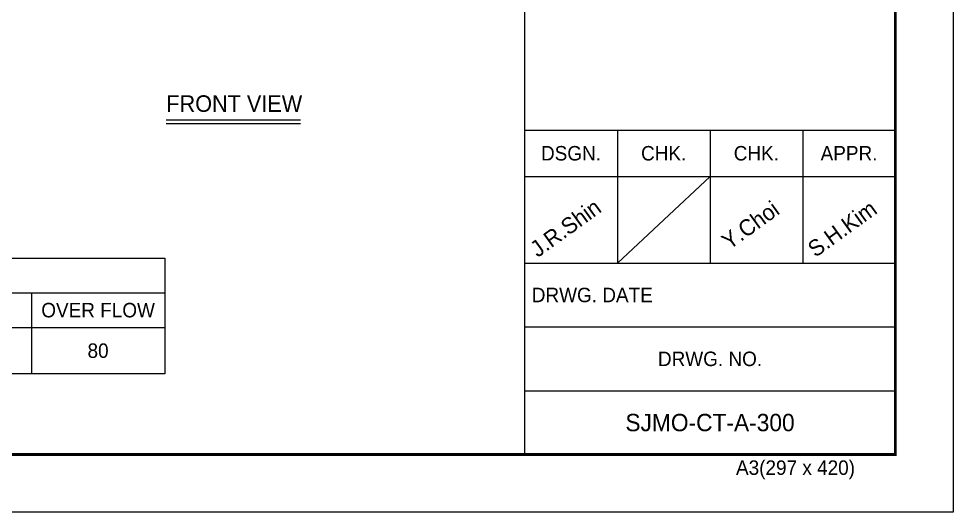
# Model space of a CAD drawing. Header units: millimetres. Extents: x 18793 to 48201, y 11745 to 32540.
# Drawn here: x 36903 to 48201, y 11745 to 17713 of the extents above; entities that cross this region are included whole.
import ezdxf
from ezdxf.enums import TextEntityAlignment as Align

# ---------------------------------------------------------------- set-up
doc = ezdxf.new("R2010")
doc.units = ezdxf.units.MM
for name, color, linetype in [('냉각탑_box', 1, 'Continuous'), ('냉각탑_form', 1, 'Continuous'), ('냉각탑_text', 3, 'Continuous')]:
    doc.layers.add(name, color=color, linetype=linetype)
doc.styles.add('돋움', font='Dotum.ttf')

msp = doc.modelspace()

# ---------------------------------------------------------------- linework, layer by layer
at = {"layer": 'Defpoints'}
msp.add_lwpolyline([(18793.4, 32540.3), (48200.6, 32540.3), (48200.6, 11745.2), (18793.4, 11745.2)], close=True, dxfattribs=at)
at = {"layer": '냉각탑_box'}
for p, q in [((38686, 16492.1), (40309.3, 16492.1)), ((38686, 16445.4), (40309.3, 16445.4)), ((33278.1, 14399.7), (38668.1, 14399.7)), ((37058.1, 14399.7), (37058.1, 13419.7)), ((23618.1, 13979.7), (38668.1, 13979.7))]:
    msp.add_line(p, q, dxfattribs=at)
msp.add_lwpolyline([(23618.1, 14819.7), (38668.1, 14819.7), (38668.1, 13419.7), (23618.1, 13419.7)], close=True, dxfattribs=at)
at = {"layer": '냉각탑_form'}
for p, q in [((43019.3, 24803.4), (43019.3, 12445.3)), ((43019.3, 16366.3), (47500.4, 16366.3)), ((44139.6, 16366.3), (44139.6, 14755.9)), ((45259.9, 16366.3), (45259.9, 14755.9)), ((46380.1, 16366.3), (46380.1, 14755.9)), ((43019.3, 15806.2), (47500.4, 15806.2)), ((45259.9, 15806.2), (44139.6, 14755.9)), ((43019.3, 14755.9), (47500.4, 14755.9)), ((43019.3, 13985.7), (47500.4, 13985.7)), ((43019.3, 13215.5), (47500.4, 13215.5))]:
    msp.add_line(p, q, dxfattribs=at)
at = {"layer": '냉각탑_form', "const_width": 35}
msp.add_lwpolyline([(19493.6, 31840.1), (19493.6, 12445.3), (47500.4, 12445.3), (47500.4, 31840.1)], close=True, dxfattribs=at)

# ---------------------------------------------------------------- texts
at = {"layer": '냉각탑_form', "style": '돋움'}
for s, p in [('DSGN.', (43579.4, 16086.2)), ('CHK.', (44699.7, 16086.2)), ('CHK.', (45820, 16086.2)), ('APPR.', (46940.3, 16086.2)), ('DRWG. NO.', (45259.9, 13600.6))]:
    msp.add_text(s, height=175.04, dxfattribs=at).set_placement(p, align=Align.MIDDLE_CENTER)
for s, height, p in [('DRWG. DATE', 175.04, (43105.5, 14285.2)), ('A3(297 x 420)', 175.043, (45573.9, 12197.7))]:
    msp.add_text(s, height=height, dxfattribs=at).set_placement(p)
at = {"layer": '냉각탑_text', "style": '돋움'}
for s, height, p in [('FRONT VIEW', 199.97, (39509.5, 16686.8)), ('OVER FLOW', 175, (37863.1, 14189.7)), ('80', 175, (37863.1, 13699.7)), ('SJMO-CT-A-300', 210.051, (45259.9, 12830.4))]:
    msp.add_text(s, height=height, dxfattribs=at).set_placement(p, align=Align.MIDDLE_CENTER)
for s, p in [('J.R.Shin', (43177.6, 14820)), ('Y.Choi', (45493, 14913.4)), ('S.H.Kim', (46534.2, 14820))]:
    msp.add_text(s, height=196.05, rotation=35.81856, dxfattribs=at).set_placement(p)

doc.saveas('drawing.dxf')
